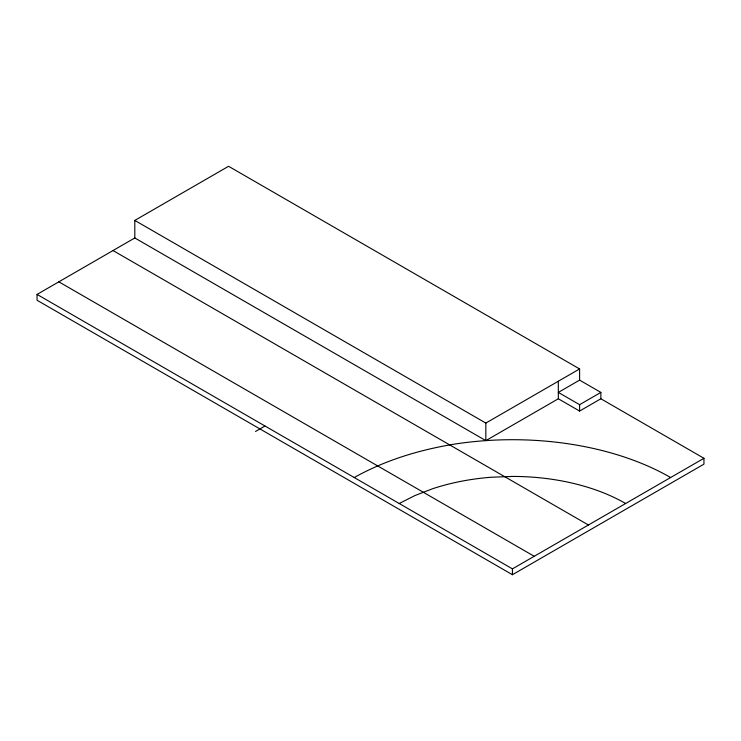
<?xml version="1.0" encoding="UTF-8"?>
<svg xmlns="http://www.w3.org/2000/svg" width="741" height="741" viewBox="0 0 741 741"><rect width="100%" height="100%" fill="white"/><g stroke="black" fill="none" stroke-linecap="round" stroke-linejoin="round"><path stroke-width="1.11" d="M134.806 237.963L134.806 220.42L228.571 166.29L579.601 368.953L579.601 380.124L558.325 392.406L579.601 404.688L600.868 392.406L600.868 398.778L703.95 458.29L703.95 464.144L512.429 574.71L37.05 300.253L37.05 294.409L134.806 237.963L485.837 440.626L558.325 398.778L579.601 411.06L600.868 398.778M255.515 431.475L264.991 426.01M134.806 220.42L485.837 423.083L579.601 368.953M37.05 294.409L512.429 568.866L703.95 458.29M354.244 477.537C385.209 460.142 419.591 449.815 454.529 444.109A223.717 129.156 0 0 1 670.624 477.537M399.223 503.5L414.969 495.534L432.383 488.81A160.102 92.43 0 0 1 491.533 477.223L512.429 476.426A160.102 92.43 0 0 1 625.636 503.5M579.601 380.124L600.868 392.406M113.03 250.541L588.41 524.998M58.835 281.83L534.215 556.287M579.601 404.688L579.601 411.06M558.325 381.235L558.325 398.778M512.429 568.866L512.429 574.71M485.837 423.083L485.837 440.626"/></g></svg>
